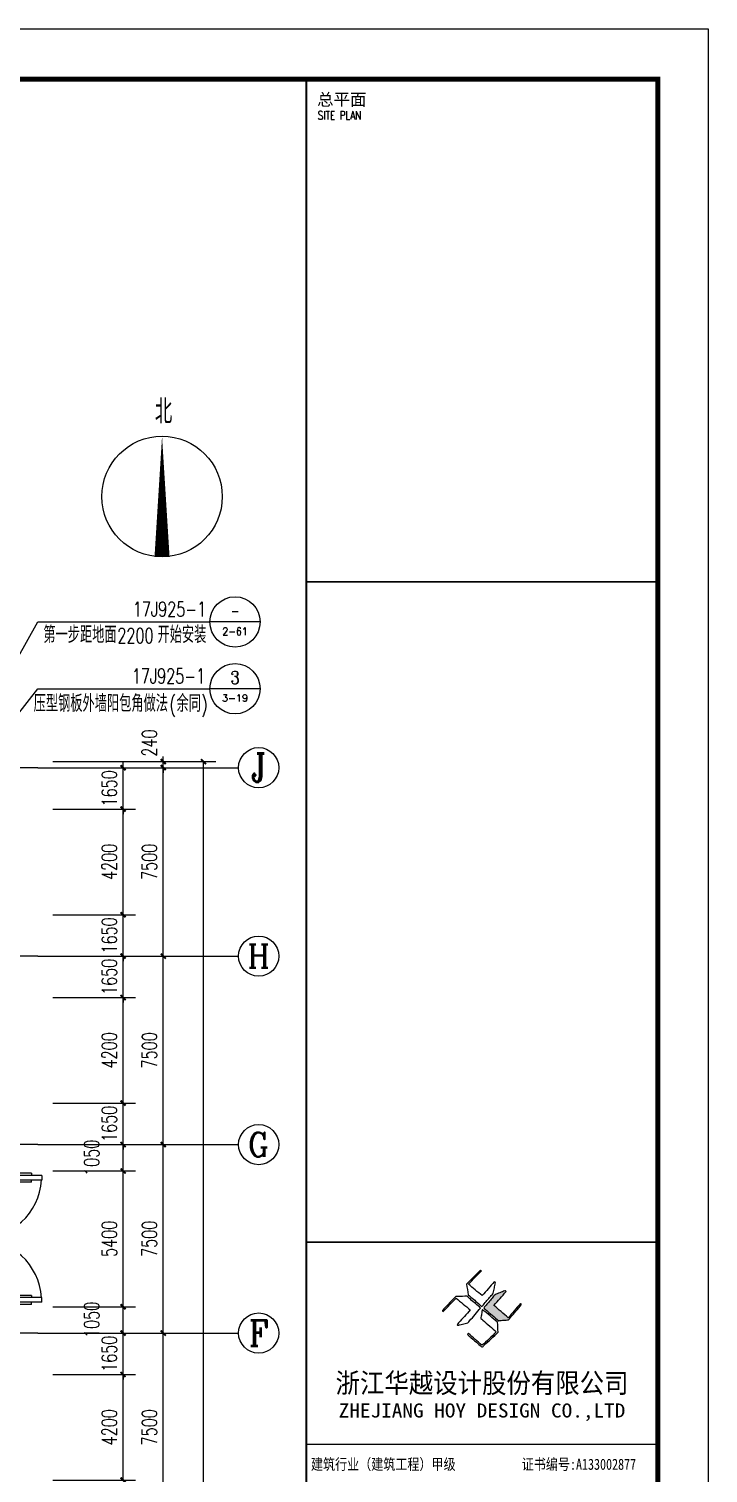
# Model space of a CAD drawing. Extents: x 13276711 to 13543385, y -848943 to -68012.
# Drawn here: x 13511333 to 13538385, y -257716 to -200243 of the extents above; entities that cross this region are included whole.
import ezdxf
from ezdxf.enums import TextEntityAlignment as Align

# ---------------------------------------------------------------- set-up
doc = ezdxf.new("R2010")
doc.units = 0
doc.header["$LTSCALE"] = 1000
doc.header["$MEASUREMENT"] = 0
doc.linetypes.add('DOTE', pattern=[2.42, 2, -0.2, 0.02, -0.2])
for name, color, linetype in [('AXIS', 3, 'Continuous'), ('AXIS_TEXT', 7, 'Continuous'), ('DIM_IDEN', 3, 'Continuous'), ('DIM_LEAD', 3, 'Continuous'), ('DIM_SYMB', 3, 'Continuous'), ('DOTE', 1, 'DOTE'), ('PUB_DIM', 3, 'Continuous'), ('PUB_TEXT', 7, 'Continuous'), ('PUB_TITLE', 4, 'Continuous'), ('TK', 4, 'Continuous'), ('WINDOW', 4, 'Continuous'), ('WINDOW_TEXT', 7, 'Continuous')]:
    doc.layers.add(name, color=color, linetype=linetype)
doc.styles.add('-宋体', font='', dxfattribs={"width": 0.8})
doc.styles.add('_TCH_AXIS', font='COMPLEX', dxfattribs={"bigfont": 'GBCBIG'})
doc.styles.add('_TCH_DIM', font='SIMPLEX', dxfattribs={"bigfont": 'GBCBIG'})
doc.styles.add('_TCH_DIM_T3', font='SIMPLEX', dxfattribs={"width": 0.705882, "bigfont": 'GBCBIG'})
doc.styles.add('_TCH_LABEL', font='COMPLEX', dxfattribs={"bigfont": 'GBCBIG'})
doc.styles.add('_TCH_WINDOW', font='SIMPLEX', dxfattribs={"height": 3.5, "bigfont": 'GBCBIG'})
doc.styles.add('COMPLEX', font='COMPLEX')
doc.styles.add('HT', font='simhei.ttf', dxfattribs={"width": 0.8})
doc.styles.add('ROMANS', font='romans', dxfattribs={"width": 0.65, "height": 231.275})
doc.styles.add('图签宋体', font='', dxfattribs={"height": 300})
doc.styles.add('图签黑体', font='simhei.ttf', dxfattribs={"height": 550})
doc.styles.get('-宋体').set_extended_font_data('SimSun')
doc.styles.get('图签宋体').set_extended_font_data('NSimSun')
doc.dimstyles.new('_TCH_ARCH&&200', dxfattribs={"dimtxt": 595, "dimasz": 200, "dimexe": 500, "dimexo": 600, "dimgap": 252.5, "dimtad": 1, "dimdec": 0, "dimzin": 0, "dimdsep": 46, "dimtxsty": '_TCH_DIM_T3', "dimblk": 'ARCHTICK', "dimcen": 0.09, "dimclrt": 7, "dimazin": 2, "dimtfac": 1, "dimtdec": 0, "dimtix": 1, "dimtmove": 2, "dimatfit": 3, "dimfxl": 0, "dimtolj": 1, "dimtzin": 0, "dimarcsym": 0})

# ---------------------------------------------------------------- blocks, each defined once
blk = doc.blocks.new('A$C053D6479')
at = {"layer": 'PUB_TITLE'}
h = blk.add_hatch(color=256, dxfattribs=at)
h.dxf.hatch_style = 1
edge = h.paths.add_edge_path()
edge.add_spline(control_points=[(1026, 827), (1105, 920), (1188, 1008), (1266, 1102)], knot_values=[13, 13, 13, 13, 14, 14, 14, 14], degree=3, periodic=0)
edge.add_spline(control_points=[(1266, 1102), (1258, 1111), (1249, 1119), (1239, 1116)], knot_values=[12, 12, 12, 12, 13, 13, 13, 13], degree=3, periodic=0)
edge.add_spline(control_points=[(1239, 1116), (1210, 1107), (1179, 1092), (1144, 1077)], knot_values=[11, 11, 11, 11, 12, 12, 12, 12], degree=3, periodic=0)
edge.add_spline(control_points=[(1144, 1077), (1109, 1063), (1069, 1053), (1047, 1038)], knot_values=[10, 10, 10, 10, 11, 11, 11, 11], degree=3, periodic=0)
edge.add_spline(control_points=[(1047, 1038), (1028, 1026), (1007, 992), (991, 972)], knot_values=[9, 9, 9, 9, 10, 10, 10, 10], degree=3, periodic=0)
edge.add_spline(control_points=[(991, 972), (942, 913), (899, 868), (849, 810)], knot_values=[8, 8, 8, 8, 9, 9, 9, 9], degree=3, periodic=0)
edge.add_spline(control_points=[(849, 810), (842, 801), (822, 776), (822, 775)], knot_values=[7, 7, 7, 7, 8, 8, 8, 8], degree=3, periodic=0)
edge.add_spline(control_points=[(822, 775), (823, 771), (848, 752), (859, 744)], knot_values=[6, 6, 6, 6, 7, 7, 7, 7], degree=3, periodic=0)
edge.add_spline(control_points=[(859, 744), (949, 670), (1035, 592), (1122, 521)], knot_values=[5, 5, 5, 5, 6, 6, 6, 6], degree=3, periodic=0)
edge.add_spline(control_points=[(1122, 521), (1153, 527), (1185, 530), (1217, 533)], knot_values=[4, 4, 4, 4, 5, 5, 5, 5], degree=3, periodic=0)
edge.add_spline(control_points=[(1217, 533), (1246, 535), (1293, 532), (1316, 542)], knot_values=[3, 3, 3, 3, 4, 4, 4, 4], degree=3, periodic=0)
edge.add_spline(control_points=[(1316, 542), (1327, 547), (1338, 565), (1349, 579)], knot_values=[2, 2, 2, 2, 3, 3, 3, 3], degree=3, periodic=0)
edge.add_spline(control_points=[(1349, 579), (1423, 670), (1507, 759), (1572, 848)], knot_values=[1, 1, 1, 1, 2, 2, 2, 2], degree=3, periodic=0)
edge.add_spline(control_points=[(1572, 848), (1564, 852), (1561, 861), (1551, 862)], knot_values=[0, 0, 0, 0, 1, 1, 1, 1], degree=3, periodic=0)
edge.add_spline(control_points=[(1551, 862), (1469, 769), (1393, 671), (1310, 579)], knot_values=[15, 15, 15, 15, 16, 16, 16, 16], degree=3, periodic=0)
edge.add_spline(control_points=[(1310, 579), (1216, 662), (1118, 742), (1026, 827)], knot_values=[14, 14, 14, 14, 15, 15, 15, 15], degree=3, periodic=0)
at = {"layer": 'TK'}
for points, knots in [([(1031, 1298), (1066, 1286), (1054, 1262), (1045, 1224), (1036, 1188), (1031, 1158), (1024, 1121), (1020, 1104), (1017, 1085), (1012, 1071), (1004, 1052), (976, 1026), (956, 1003), (906, 946), (866, 899), (814, 839), (806, 829), (789, 806), (787, 806), (777, 804), (728, 856), (719, 864), (651, 922), (580, 978), (514, 1036), (509, 1106), (488, 1176), (479, 1247), (570, 1343), (663, 1436), (758, 1526), (764, 1523), (768, 1518), (774, 1515), (693, 1422), (599, 1343), (520, 1249), (607, 1171), (698, 1096), (789, 1021), (874, 1109), (950, 1206), (1031, 1298)], [0, 0, 0, 0, 1, 1, 1, 2, 2, 2, 3, 3, 3, 4, 4, 4, 5, 5, 5, 6, 6, 6, 7, 7, 7, 8, 8, 8, 9, 9, 9, 10, 10, 10, 11, 11, 11, 12, 12, 12, 13, 13, 13, 14, 14, 14, 14]), ([(555, 949), (624, 891), (699, 833), (760, 773), (689, 691), (614, 604), (539, 517), (529, 505), (516, 487), (506, 482), (492, 475), (469, 472), (452, 467), (416, 456), (383, 448), (342, 438), (323, 433), (297, 422), (293, 440), (291, 452), (313, 470), (322, 480), (400, 566), (477, 652), (553, 736), (460, 815), (366, 894), (270, 970), (183, 883), (101, 791), (16, 703), (-18, 714), (9, 735), (28, 755), (103, 838), (192, 930), (266, 1005), (319, 1009), (387, 1005), (442, 1007), (456, 1008), (472, 1011), (485, 1007), (507, 1000), (534, 967), (555, 949)], [0, 0, 0, 0, 1, 1, 1, 2, 2, 2, 3, 3, 3, 4, 4, 4, 5, 5, 5, 6, 6, 6, 7, 7, 7, 8, 8, 8, 9, 9, 9, 10, 10, 10, 11, 11, 11, 12, 12, 12, 13, 13, 13, 14, 14, 14, 15, 15, 15, 15]), ([(1551, 862), (1561, 861), (1564, 852), (1572, 848), (1507, 759), (1423, 670), (1349, 579), (1338, 565), (1327, 547), (1316, 542), (1293, 532), (1246, 535), (1217, 533), (1185, 530), (1153, 527), (1122, 521), (1035, 592), (949, 670), (859, 744), (848, 752), (823, 771), (822, 775), (822, 776), (842, 801), (849, 810), (899, 868), (942, 913), (991, 972), (1007, 992), (1028, 1026), (1047, 1038), (1069, 1053), (1109, 1063), (1144, 1077), (1179, 1092), (1210, 1107), (1239, 1116), (1249, 1119), (1258, 1111), (1266, 1102), (1188, 1008), (1105, 920), (1026, 827), (1118, 742), (1216, 662), (1310, 579), (1393, 671), (1469, 769), (1551, 862)], [0, 0, 0, 0, 1, 1, 1, 2, 2, 2, 3, 3, 3, 4, 4, 4, 5, 5, 5, 6, 6, 6, 7, 7, 7, 8, 8, 8, 9, 9, 9, 10, 10, 10, 11, 11, 11, 12, 12, 12, 13, 13, 13, 14, 14, 14, 15, 15, 15, 16, 16, 16, 16]), ([(1097, 490), (1100, 425), (1106, 361), (1107, 294), (1018, 207), (925, 121), (830, 33), (818, 21), (800, 0), (787, 0), (768, -1), (725, 49), (712, 60), (662, 103), (616, 143), (568, 186), (545, 207), (518, 224), (499, 250), (501, 259), (511, 261), (516, 267), (609, 192), (696, 111), (785, 33), (883, 118), (977, 208), (1070, 298), (992, 373), (892, 456), (803, 534), (791, 544), (768, 561), (766, 569), (761, 588), (776, 634), (780, 655), (785, 690), (788, 721), (795, 746), (897, 661), (998, 576), (1097, 490)], [0, 0, 0, 0, 1, 1, 1, 2, 2, 2, 3, 3, 3, 4, 4, 4, 5, 5, 5, 6, 6, 6, 7, 7, 7, 8, 8, 8, 9, 9, 9, 10, 10, 10, 11, 11, 11, 12, 12, 12, 13, 13, 13, 14, 14, 14, 14])]:
    blk.add_open_spline(points, degree=3, knots=knots, dxfattribs=at)
blk = doc.blocks.new('GeYuanFrame_27736213', base_point=(20.09, 4.53))
at = {"layer": 'TK'}
blk.add_line((991.09, 316.93), (1061.09, 316.93), dxfattribs=at)
blk.add_lwpolyline([(20.09, 4.53), (20.09, 598.53), (1071.09, 598.53), (1071.09, 4.53)], close=True, dxfattribs=at)
at = {"layer": 'TK', "const_width": 1}
blk.add_lwpolyline([(45.09, 588.53), (1061.09, 588.53), (1061.09, 14.53), (45.09, 14.53)], close=True, dxfattribs=at)
at = {"layer": 'TK'}
for points, const_width in [([(991.09, 588.53), (991.09, 14.53)], 0.4), ([(991.09, 488.5), (1061.09, 488.5)], 0.35), ([(991.09, 357.14), (1061.09, 357.14)], 0.35)]:
    blk.add_lwpolyline(points, dxfattribs=dict(at, const_width=const_width))
at = {"layer": 'PUB_TITLE', "xscale": 0.01000000000021828, "yscale": 0.01000000000021828, "zscale": 0.01}
blk.add_blockref('A$C053D6479', (1018.19, 336.27), dxfattribs=at)
at = {"layer": 'TK', "style": '图签宋体'}
blk.add_text('总平面', height=2.4, dxfattribs=at).set_placement((993.23, 583.28))
at = {"layer": 'TK'}
for s, height, style, width, p in [('SITE PLAN', 1.697, 'ROMANS', 0.76, (993.35, 580.49)), ('建筑行业（建筑工程）甲级           证书编号:A133002877', 2.2, '-宋体', 0.8, (992, 311.83))]:
    blk.add_text(s, height=height, dxfattribs=dict(at, style=style, width=width)).set_placement(p)
for s, height, style, width, p in [('浙江华越设计股份有限公司', 3.96, 'HT', 0.9, (1026.07, 329.16)), ('ZHEJIANG HOY DESIGN CO.,LTD', 2.8, '图签黑体', 1.11, (1026.06, 323.29))]:
    blk.add_text(s, height=height, dxfattribs=dict(at, style=style, width=width)).set_placement(p, align=Align.MIDDLE)
blk = doc.blocks.new('_AXISO')
blk.add_circle((0, 0), 0.5)
at = {"layer": 'AXIS_TEXT', "style": 'COMPLEX', "width": 1.041667}
blk.add_attdef('A', text='', height=0.56, dxfattribs=at).set_placement((-0.25, -0.28), (0.25, -0.28), align=Align.FIT)
blk = doc.blocks.new('_ArchTick')
at = {"color": 0, "linetype": 'ByBlock', "const_width": 0.4}
blk.add_lwpolyline([(-0.5, -0.5), (0.5, 0.5)], dxfattribs=at)
blk = doc.blocks.new('*D122')
at = {"layer": 'AXIS', "color": 0, "lineweight": -2}
for p, q in [((13512285, -229403), (13518785, -229403)), ((13518285, -289883), (13518285, -229403)), ((13512285, -289883), (13518785, -289883))]:
    blk.add_line(p, q, dxfattribs=at)
at = {"layer": 'Defpoints', "color": 0}
for p in [(13511685, -229403), (13518285, -229403), (13511685, -289883)]:
    blk.add_point(p, dxfattribs=at)
at = {"layer": 'AXIS', "color": 0, "lineweight": -2, "xscale": 200, "yscale": 200, "zscale": 200}
for p, rotation in [((13518285, -229403), 90), ((13518285, -289883), 270)]:
    blk.add_blockref('_ArchTick', p, dxfattribs=dict(at, rotation=rotation))
at = {"layer": 'AXIS', "color": 7, "insert": (13517735, -259643), "char_height": 595, "attachment_point": 5, "rotation": 90, "style": '_TCH_DIM_T3'}
blk.add_mtext('\\A1;60480', dxfattribs=at)
blk = doc.blocks.new('*D129')
at = {"layer": 'AXIS', "color": 0, "lineweight": -2}
for p, q in [((13512285, -252143), (13517185, -252143)), ((13516685, -259643), (13516685, -252143)), ((13512285, -259643), (13517185, -259643))]:
    blk.add_line(p, q, dxfattribs=at)
at = {"layer": 'Defpoints', "color": 0}
for p in [(13511685, -252143), (13516685, -252143), (13511685, -259643)]:
    blk.add_point(p, dxfattribs=at)
at = {"layer": 'AXIS', "color": 0, "lineweight": -2, "xscale": 200, "yscale": 200, "zscale": 200}
for p, rotation in [((13516685, -252143), 90), ((13516685, -259643), 270)]:
    blk.add_blockref('_ArchTick', p, dxfattribs=dict(at, rotation=rotation))
at = {"layer": 'AXIS', "color": 7, "insert": (13516135, -255893), "char_height": 595, "attachment_point": 5, "rotation": 90, "style": '_TCH_DIM_T3'}
blk.add_mtext('\\A1;7500', dxfattribs=at)
blk = doc.blocks.new('*D130')
at = {"layer": 'AXIS', "color": 0, "lineweight": -2}
for p, q in [((13512285, -244643), (13517185, -244643)), ((13516685, -252143), (13516685, -244643)), ((13512285, -252143), (13517185, -252143))]:
    blk.add_line(p, q, dxfattribs=at)
at = {"layer": 'Defpoints', "color": 0}
for p in [(13511685, -244643), (13516685, -244643), (13511685, -252143)]:
    blk.add_point(p, dxfattribs=at)
at = {"layer": 'AXIS', "color": 0, "lineweight": -2, "xscale": 200, "yscale": 200, "zscale": 200}
for p, rotation in [((13516685, -244643), 90), ((13516685, -252143), 270)]:
    blk.add_blockref('_ArchTick', p, dxfattribs=dict(at, rotation=rotation))
at = {"layer": 'AXIS', "color": 7, "insert": (13516135, -248393), "char_height": 595, "attachment_point": 5, "rotation": 90, "style": '_TCH_DIM_T3'}
blk.add_mtext('\\A1;7500', dxfattribs=at)
blk = doc.blocks.new('*D131')
at = {"layer": 'AXIS', "color": 0, "lineweight": -2}
for p, q in [((13512285, -237143), (13517185, -237143)), ((13516685, -244643), (13516685, -237143)), ((13512285, -244643), (13517185, -244643))]:
    blk.add_line(p, q, dxfattribs=at)
at = {"layer": 'Defpoints', "color": 0}
for p in [(13511685, -237143), (13516685, -237143), (13511685, -244643)]:
    blk.add_point(p, dxfattribs=at)
at = {"layer": 'AXIS', "color": 0, "lineweight": -2, "xscale": 200, "yscale": 200, "zscale": 200}
for p, rotation in [((13516685, -237143), 90), ((13516685, -244643), 270)]:
    blk.add_blockref('_ArchTick', p, dxfattribs=dict(at, rotation=rotation))
at = {"layer": 'AXIS', "color": 7, "insert": (13516135, -240893), "char_height": 595, "attachment_point": 5, "rotation": 90, "style": '_TCH_DIM_T3'}
blk.add_mtext('\\A1;7500', dxfattribs=at)
blk = doc.blocks.new('*D132')
at = {"layer": 'AXIS', "color": 0, "lineweight": -2}
for p, q in [((13512285, -229643), (13517185, -229643)), ((13516685, -237143), (13516685, -229643)), ((13512285, -237143), (13517185, -237143))]:
    blk.add_line(p, q, dxfattribs=at)
at = {"layer": 'Defpoints', "color": 0}
for p in [(13511685, -229643), (13516685, -229643), (13511685, -237143)]:
    blk.add_point(p, dxfattribs=at)
at = {"layer": 'AXIS', "color": 0, "lineweight": -2, "xscale": 200, "yscale": 200, "zscale": 200}
for p, rotation in [((13516685, -229643), 90), ((13516685, -237143), 270)]:
    blk.add_blockref('_ArchTick', p, dxfattribs=dict(at, rotation=rotation))
at = {"layer": 'AXIS', "color": 7, "insert": (13516135, -233393), "char_height": 595, "attachment_point": 5, "rotation": 90, "style": '_TCH_DIM_T3'}
blk.add_mtext('\\A1;7500', dxfattribs=at)
blk = doc.blocks.new('*D133')
at = {"layer": 'AXIS', "color": 0, "lineweight": -2}
for p, q in [((13516685, -229403), (13516685, -229203)), ((13512285, -229403), (13517185, -229403)), ((13512285, -229643), (13517185, -229643)), ((13516685, -229643), (13516685, -229403)), ((13516685, -229643), (13516685, -229843))]:
    blk.add_line(p, q, dxfattribs=at)
at = {"layer": 'Defpoints', "color": 0}
for p in [(13511685, -229403), (13511685, -229643), (13516685, -229403)]:
    blk.add_point(p, dxfattribs=at)
at = {"layer": 'AXIS', "color": 0, "lineweight": -2, "xscale": 200, "yscale": 200, "zscale": 200}
for p, rotation in [((13516685, -229403), 270), ((13516685, -229643), 90)]:
    blk.add_blockref('_ArchTick', p, dxfattribs=dict(at, rotation=rotation))
at = {"layer": 'AXIS', "color": 7, "insert": (13516135, -228663), "char_height": 595, "attachment_point": 5, "rotation": 90, "style": '_TCH_DIM_T3'}
blk.add_mtext('\\A1;240', dxfattribs=at)
blk = doc.blocks.new('$DorLib2D$00000011')
for p, q in [((-0.467, 0.471), (-0.467, -0.062)), ((-0.467, 0.471), (-0.433, 0.471)), ((-0.433, 0.471), (-0.433, 0.004)), ((0.433, 0.471), (0.433, 0.004)), ((0.467, 0.471), (0.433, 0.471)), ((0.467, 0.471), (0.467, -0.062)), ((-0.483, 0.396), (-0.467, 0.396)), ((-0.417, 0.396), (-0.433, 0.396)), ((0.417, 0.396), (0.433, 0.396)), ((0.483, 0.396), (0.467, 0.396)), ((-0.483, 0.235), (-0.467, 0.235)), ((-0.417, 0.235), (-0.433, 0.235)), ((0.417, 0.235), (0.433, 0.235)), ((0.483, 0.235), (0.467, 0.235)), ((-0.5, 0.004), (-0.433, 0.004)), ((-0.5, 0.004), (-0.5, -0.062)), ((0.5, 0.004), (0.433, 0.004)), ((0.5, 0.004), (0.5, -0.062)), ((-0.5, -0.062), (-0.467, -0.062)), ((0.5, -0.062), (0.467, -0.062))]:
    blk.add_line(p, q)
at = {"lineweight": 13}
for p, q in [((-0.483, 0.396), (-0.483, 0.235)), ((-0.417, 0.396), (-0.417, 0.235)), ((0.417, 0.396), (0.417, 0.235)), ((0.483, 0.396), (0.483, 0.235))]:
    blk.add_line(p, q, dxfattribs=at)
for centre, start, end in [((-0.467, 0.004), 0, 85.904), ((0.467, 0.004), 94.096, 180)]:
    blk.add_arc(centre, 0.467, start, end, dxfattribs=at)
blk = doc.blocks.new('*D493')
at = {"layer": 'Defpoints', "color": 0}
for p in [(13511685, -253793), (13515085, -253793), (13511685, -257993)]:
    blk.add_point(p, dxfattribs=at)
at = {"layer": 'PUB_DIM', "color": 0, "lineweight": -2}
for p, q in [((13512285, -253793), (13515585, -253793)), ((13515085, -257993), (13515085, -253793)), ((13512285, -257993), (13515585, -257993))]:
    blk.add_line(p, q, dxfattribs=at)
at = {"layer": 'PUB_DIM', "color": 0, "lineweight": -2, "xscale": 200, "yscale": 200, "zscale": 200}
for p, rotation in [((13515085, -253793), 90), ((13515085, -257993), 270)]:
    blk.add_blockref('_ArchTick', p, dxfattribs=dict(at, rotation=rotation))
at = {"layer": 'PUB_DIM', "color": 7, "insert": (13514535, -255893), "char_height": 595, "attachment_point": 5, "rotation": 90, "style": '_TCH_DIM_T3'}
blk.add_mtext('\\A1;4200', dxfattribs=at)
blk = doc.blocks.new('*D494')
at = {"layer": 'Defpoints', "color": 0}
for p in [(13511685, -252143), (13515085, -252143), (13511685, -253793)]:
    blk.add_point(p, dxfattribs=at)
at = {"layer": 'PUB_DIM', "color": 0, "lineweight": -2}
for p, q in [((13512285, -252143), (13515585, -252143)), ((13515085, -252143), (13515085, -251943)), ((13515085, -253793), (13515085, -252143)), ((13512285, -253793), (13515585, -253793)), ((13515085, -253793), (13515085, -253993))]:
    blk.add_line(p, q, dxfattribs=at)
at = {"layer": 'PUB_DIM', "color": 0, "lineweight": -2, "xscale": 200, "yscale": 200, "zscale": 200}
for p, rotation in [((13515085, -252143), 270), ((13515085, -253793), 90)]:
    blk.add_blockref('_ArchTick', p, dxfattribs=dict(at, rotation=rotation))
at = {"layer": 'PUB_DIM', "color": 7, "insert": (13514535, -252968), "char_height": 595, "attachment_point": 5, "rotation": 90, "style": '_TCH_DIM_T3'}
blk.add_mtext('\\A1;1650', dxfattribs=at)
blk = doc.blocks.new('*D495')
at = {"layer": 'Defpoints', "color": 0}
for p in [(13511685, -251093), (13515085, -251093), (13511685, -252143)]:
    blk.add_point(p, dxfattribs=at)
at = {"layer": 'PUB_DIM', "color": 0, "lineweight": -2}
for p, q in [((13512285, -251093), (13515585, -251093)), ((13515085, -252143), (13515085, -251093)), ((13512285, -252143), (13515585, -252143))]:
    blk.add_line(p, q, dxfattribs=at)
at = {"layer": 'PUB_DIM', "color": 0, "lineweight": -2, "xscale": 200, "yscale": 200, "zscale": 200}
for p, rotation in [((13515085, -251093), 90), ((13515085, -252143), 270)]:
    blk.add_blockref('_ArchTick', p, dxfattribs=dict(at, rotation=rotation))
at = {"layer": 'PUB_DIM', "color": 7, "insert": (13513835, -251618), "char_height": 595, "attachment_point": 5, "rotation": 90, "style": '_TCH_DIM_T3'}
blk.add_mtext('\\A1;1050', dxfattribs=at)
blk = doc.blocks.new('*D496')
at = {"layer": 'Defpoints', "color": 0}
for p in [(13511685, -245693), (13515085, -245693), (13511685, -251093)]:
    blk.add_point(p, dxfattribs=at)
at = {"layer": 'PUB_DIM', "color": 0, "lineweight": -2}
for p, q in [((13512285, -245693), (13515585, -245693)), ((13515085, -251093), (13515085, -245693)), ((13512285, -251093), (13515585, -251093))]:
    blk.add_line(p, q, dxfattribs=at)
at = {"layer": 'PUB_DIM', "color": 0, "lineweight": -2, "xscale": 200, "yscale": 200, "zscale": 200}
for p, rotation in [((13515085, -245693), 90), ((13515085, -251093), 270)]:
    blk.add_blockref('_ArchTick', p, dxfattribs=dict(at, rotation=rotation))
at = {"layer": 'PUB_DIM', "color": 7, "insert": (13514535, -248393), "char_height": 595, "attachment_point": 5, "rotation": 90, "style": '_TCH_DIM_T3'}
blk.add_mtext('\\A1;5400', dxfattribs=at)
blk = doc.blocks.new('*D497')
at = {"layer": 'Defpoints', "color": 0}
for p in [(13511685, -244643), (13515085, -244643), (13511685, -245693)]:
    blk.add_point(p, dxfattribs=at)
at = {"layer": 'PUB_DIM', "color": 0, "lineweight": -2}
for p, q in [((13512285, -244643), (13515585, -244643)), ((13515085, -245693), (13515085, -244643)), ((13512285, -245693), (13515585, -245693))]:
    blk.add_line(p, q, dxfattribs=at)
at = {"layer": 'PUB_DIM', "color": 0, "lineweight": -2, "xscale": 200, "yscale": 200, "zscale": 200}
for p, rotation in [((13515085, -244643), 90), ((13515085, -245693), 270)]:
    blk.add_blockref('_ArchTick', p, dxfattribs=dict(at, rotation=rotation))
at = {"layer": 'PUB_DIM', "color": 7, "insert": (13513835, -245168), "char_height": 595, "attachment_point": 5, "rotation": 90, "style": '_TCH_DIM_T3'}
blk.add_mtext('\\A1;1050', dxfattribs=at)
blk = doc.blocks.new('*D498')
at = {"layer": 'Defpoints', "color": 0}
for p in [(13511685, -242993), (13515085, -242993), (13511685, -244643)]:
    blk.add_point(p, dxfattribs=at)
at = {"layer": 'PUB_DIM', "color": 0, "lineweight": -2}
for p, q in [((13512285, -242993), (13515585, -242993)), ((13515085, -242993), (13515085, -242793)), ((13515085, -244643), (13515085, -242993)), ((13512285, -244643), (13515585, -244643)), ((13515085, -244643), (13515085, -244843))]:
    blk.add_line(p, q, dxfattribs=at)
at = {"layer": 'PUB_DIM', "color": 0, "lineweight": -2, "xscale": 200, "yscale": 200, "zscale": 200}
for p, rotation in [((13515085, -242993), 270), ((13515085, -244643), 90)]:
    blk.add_blockref('_ArchTick', p, dxfattribs=dict(at, rotation=rotation))
at = {"layer": 'PUB_DIM', "color": 7, "insert": (13514535, -243818), "char_height": 595, "attachment_point": 5, "rotation": 90, "style": '_TCH_DIM_T3'}
blk.add_mtext('\\A1;1650', dxfattribs=at)
blk = doc.blocks.new('*D499')
at = {"layer": 'Defpoints', "color": 0}
for p in [(13511685, -238793), (13515085, -238793), (13511685, -242993)]:
    blk.add_point(p, dxfattribs=at)
at = {"layer": 'PUB_DIM', "color": 0, "lineweight": -2}
for p, q in [((13512285, -238793), (13515585, -238793)), ((13515085, -242993), (13515085, -238793)), ((13512285, -242993), (13515585, -242993))]:
    blk.add_line(p, q, dxfattribs=at)
at = {"layer": 'PUB_DIM', "color": 0, "lineweight": -2, "xscale": 200, "yscale": 200, "zscale": 200}
for p, rotation in [((13515085, -238793), 90), ((13515085, -242993), 270)]:
    blk.add_blockref('_ArchTick', p, dxfattribs=dict(at, rotation=rotation))
at = {"layer": 'PUB_DIM', "color": 7, "insert": (13514535, -240893), "char_height": 595, "attachment_point": 5, "rotation": 90, "style": '_TCH_DIM_T3'}
blk.add_mtext('\\A1;4200', dxfattribs=at)
blk = doc.blocks.new('*D500')
at = {"layer": 'Defpoints', "color": 0}
for p in [(13511685, -237143), (13515085, -237143), (13511685, -238793)]:
    blk.add_point(p, dxfattribs=at)
at = {"layer": 'PUB_DIM', "color": 0, "lineweight": -2}
for p, q in [((13512285, -237143), (13515585, -237143)), ((13515085, -237143), (13515085, -236943)), ((13515085, -238793), (13515085, -237143)), ((13512285, -238793), (13515585, -238793)), ((13515085, -238793), (13515085, -238993))]:
    blk.add_line(p, q, dxfattribs=at)
at = {"layer": 'PUB_DIM', "color": 0, "lineweight": -2, "xscale": 200, "yscale": 200, "zscale": 200}
for p, rotation in [((13515085, -237143), 270), ((13515085, -238793), 90)]:
    blk.add_blockref('_ArchTick', p, dxfattribs=dict(at, rotation=rotation))
at = {"layer": 'PUB_DIM', "color": 7, "insert": (13514535, -237968), "char_height": 595, "attachment_point": 5, "rotation": 90, "style": '_TCH_DIM_T3'}
blk.add_mtext('\\A1;1650', dxfattribs=at)
blk = doc.blocks.new('*D501')
at = {"layer": 'Defpoints', "color": 0}
for p in [(13511685, -235493), (13515085, -235493), (13511685, -237143)]:
    blk.add_point(p, dxfattribs=at)
at = {"layer": 'PUB_DIM', "color": 0, "lineweight": -2}
for p, q in [((13512285, -235493), (13515585, -235493)), ((13515085, -235493), (13515085, -235293)), ((13515085, -237143), (13515085, -235493)), ((13512285, -237143), (13515585, -237143)), ((13515085, -237143), (13515085, -237343))]:
    blk.add_line(p, q, dxfattribs=at)
at = {"layer": 'PUB_DIM', "color": 0, "lineweight": -2, "xscale": 200, "yscale": 200, "zscale": 200}
for p, rotation in [((13515085, -235493), 270), ((13515085, -237143), 90)]:
    blk.add_blockref('_ArchTick', p, dxfattribs=dict(at, rotation=rotation))
at = {"layer": 'PUB_DIM', "color": 7, "insert": (13514535, -236318), "char_height": 595, "attachment_point": 5, "rotation": 90, "style": '_TCH_DIM_T3'}
blk.add_mtext('\\A1;1650', dxfattribs=at)
blk = doc.blocks.new('*D502')
at = {"layer": 'Defpoints', "color": 0}
for p in [(13511685, -231293), (13515085, -231293), (13511685, -235493)]:
    blk.add_point(p, dxfattribs=at)
at = {"layer": 'PUB_DIM', "color": 0, "lineweight": -2}
for p, q in [((13512285, -231293), (13515585, -231293)), ((13515085, -235493), (13515085, -231293)), ((13512285, -235493), (13515585, -235493))]:
    blk.add_line(p, q, dxfattribs=at)
at = {"layer": 'PUB_DIM', "color": 0, "lineweight": -2, "xscale": 200, "yscale": 200, "zscale": 200}
for p, rotation in [((13515085, -231293), 90), ((13515085, -235493), 270)]:
    blk.add_blockref('_ArchTick', p, dxfattribs=dict(at, rotation=rotation))
at = {"layer": 'PUB_DIM', "color": 7, "insert": (13514535, -233393), "char_height": 595, "attachment_point": 5, "rotation": 90, "style": '_TCH_DIM_T3'}
blk.add_mtext('\\A1;4200', dxfattribs=at)
blk = doc.blocks.new('*D503')
at = {"layer": 'Defpoints', "color": 0}
for p in [(13511685, -229643), (13515085, -229643), (13511685, -231293)]:
    blk.add_point(p, dxfattribs=at)
at = {"layer": 'PUB_DIM', "color": 0, "lineweight": -2}
for p, q in [((13512285, -229643), (13515585, -229643)), ((13515085, -229643), (13515085, -229443)), ((13515085, -231293), (13515085, -229643)), ((13512285, -231293), (13515585, -231293)), ((13515085, -231293), (13515085, -231493))]:
    blk.add_line(p, q, dxfattribs=at)
at = {"layer": 'PUB_DIM', "color": 0, "lineweight": -2, "xscale": 200, "yscale": 200, "zscale": 200}
for p, rotation in [((13515085, -229643), 270), ((13515085, -231293), 90)]:
    blk.add_blockref('_ArchTick', p, dxfattribs=dict(at, rotation=rotation))
at = {"layer": 'PUB_DIM', "color": 7, "insert": (13514535, -230468), "char_height": 595, "attachment_point": 5, "rotation": 90, "style": '_TCH_DIM_T3'}
blk.add_mtext('\\A1;1650', dxfattribs=at)

msp = doc.modelspace()

# ---------------------------------------------------------------- linework, layer by layer
at = {"layer": 'AXIS'}
for p, q in [((13511684.8, -229643.1), (13519684.8, -229643.1)), ((13511684.8, -237143.1), (13519684.8, -237143.1)), ((13511684.8, -244643.1), (13519684.8, -244643.1)), ((13511684.8, -252143.1), (13519684.8, -252143.1))]:
    msp.add_line(p, q, dxfattribs=at)
at = {"layer": 'DIM_IDEN'}
for p, q in [((13509734.8, -229005.4), (13511684.8, -226503.6)), ((13511684.8, -226503.6), (13518544.4, -226503.6)), ((13520544.4, -226503.6), (13518544.4, -226503.6))]:
    msp.add_line(p, q, dxfattribs=at)
msp.add_circle((13519544.4, -226503.6), 1000, dxfattribs=at)
at = {"layer": 'DIM_LEAD'}
for p, q in [((13508943.8, -228740.4), (13511684.8, -223843.1)), ((13511684.8, -223843.1), (13518544.4, -223843.1)), ((13520544.4, -223843.1), (13518544.4, -223843.1))]:
    msp.add_line(p, q, dxfattribs=at)
msp.add_circle((13519544.4, -223843.1), 1000, dxfattribs=at)
at = {"layer": 'DIM_SYMB'}
msp.add_lwpolyline([(13516636.8, -221254.3, 600, 0, 0), (13516636.8, -216454.3, 0, 0, 0)], format="xyseb", dxfattribs=at)
msp.add_circle((13516636.8, -218854.3), 2400, dxfattribs=at)
at = {"layer": 'DOTE'}
for p, q in [((13511684.8, -229643.1), (13343884.8, -229643.1)), ((13511684.8, -237143.1), (13343884.8, -237143.1)), ((13511684.8, -244643.1), (13343884.8, -244643.1)), ((13511684.8, -252143.1), (13343884.8, -252143.1))]:
    msp.add_line(p, q, dxfattribs=at)

# ---------------------------------------------------------------- block references
at = {"xscale": 200, "yscale": 200, "zscale": 200}
msp.add_blockref('GeYuanFrame_27736213', (13328184.8, -319043.1), dxfattribs=at)
at = {"layer": 'AXIS'}
ref = msp.add_blockref('_AXISO', (13520484.8, -229643.1), dxfattribs=dict(at, xscale=1600, yscale=1600, zscale=1600))
ref.add_attrib('A', 'J', dxfattribs={"layer": 'AXIS_TEXT', "ltscale": 0.5, "height": 1133.9, "style": '_TCH_AXIS'}).set_placement((13520187.9, -230210), (13520781.8, -230210), align=Align.FIT)
ref = msp.add_blockref('_AXISO', (13520484.8, -237143.1), dxfattribs=dict(at, xscale=1600, yscale=1600, zscale=1600))
ref.add_attrib('A', 'H', dxfattribs={"layer": 'AXIS_TEXT', "ltscale": 0.5, "height": 926.9, "style": '_TCH_AXIS'}).set_placement((13520043.5, -237606.5), (13520926.2, -237606.5), align=Align.FIT)
ref = msp.add_blockref('_AXISO', (13520484.8, -244643.1), dxfattribs=dict(at, xscale=1600, yscale=1600, zscale=1600))
ref.add_attrib('A', 'G', dxfattribs={"layer": 'AXIS_TEXT', "ltscale": 0.5, "height": 971.8, "style": '_TCH_AXIS'}).set_placement((13520068.3, -245129), (13520901.4, -245129), align=Align.FIT)
ref = msp.add_blockref('_AXISO', (13520484.8, -252143.1), dxfattribs=dict(at, xscale=1600, yscale=1600, zscale=1600))
ref.add_attrib('A', 'F', dxfattribs={"layer": 'AXIS_TEXT', "ltscale": 0.5, "height": 1018.2, "style": '_TCH_AXIS'}).set_placement((13520097, -252652.1), (13520872.7, -252652.1), align=Align.FIT)
at = {"layer": 'WINDOW'}
ref = msp.add_blockref('$DorLib2D$00000011', (13509304.8, -248393.1), dxfattribs=dict(at, xscale=-5400, yscale=-5400, zscale=-5400, rotation=90))
ref.add_attrib('A', 'M5460', (13508922.6, -249373.1), dxfattribs={"layer": 'WINDOW_TEXT', "ltscale": 0.5, "height": 595, "rotation": 90, "style": '_TCH_WINDOW', "width": 0.705882})

# ---------------------------------------------------------------- texts
at = {"layer": 'PUB_TEXT'}
for s, height, style, p in [('北', 964.5, '_TCH_DIM', (13516349.6, -215954.3)), ('第一步距地面', 675.18, '_TCH_DIM', (13511908.9, -224686.1)), ('开始安装', 675.18, '_TCH_DIM', (13516457.8, -224686.1)), ('压型钢板外墙阳包角做法', 675.177, '_TCH_LABEL', (13511525, -227421.9)), ('余同', 675.18, '_TCH_LABEL', (13517211.4, -227421.9))]:
    msp.add_text(s, height=height, dxfattribs=dict(at, style=style)).set_placement(p)
at = {"layer": 'PUB_TEXT', "width": 0.705882}
for s, style, p in [('17J925-1', '_TCH_DIM', (13515474.4, -223633.1)), ('2200', '_TCH_DIM', (13514857.8, -224686.1)), ('17J925-1', '_TCH_LABEL', (13515434.4, -226293.6)), ('(', '_TCH_LABEL', (13516931.4, -227421.9)), (')', '_TCH_LABEL', (13518194.4, -227421.9))]:
    msp.add_text(s, height=595, dxfattribs=dict(at, style=style)).set_placement(p)
at = {"layer": 'PUB_TEXT', "style": '_TCH_DIM', "width": 0.777778}
msp.add_text('-', height=522, dxfattribs=at).set_placement((13519370.4, -223658), (13519718.4, -223658), align=Align.FIT)
at = {"layer": 'PUB_TEXT'}
for s, height, style, p, p2 in [('2-61', 297.49, '_TCH_DIM', (13519041.5, -224367.3), (13520047.3, -224367.3)), ('3', 522, '_TCH_LABEL', (13519370.4, -226318.5), (13519718.4, -226318.5)), ('3-19', 275.36, '_TCH_LABEL', (13519026.5, -227010.9), (13520062.3, -227010.9))]:
    msp.add_text(s, height=height, dxfattribs=dict(at, style=style)).set_placement(p, p2, align=Align.FIT)

# ---------------------------------------------------------------- dimensions: what is measured, and where the dimension line sits
at = {"layer": 'AXIS'}
dim = msp.add_linear_dim(base=(13516684.8, -229403.1), p1=(13511684.8, -229643.1), p2=(13511684.8, -229403.1), angle=90, text='240', dimstyle='_TCH_ARCH&&200', dxfattribs=at)
dim.commit()
dim.dimension.update_dxf_attribs({"geometry": '*D133', "text_midpoint": (13516134.8, -228663.1), "dimtype": 161})
for p1, p2, distance, text, picture, middle in [((13511684.8, -289883.1), (13511684.8, -229403.1), -6600, '60480', '*D122', (13517734.8, -259643.1)), ((13511684.8, -237143.1), (13511684.8, -229643.1), -5000, '7500', '*D132', (13516134.8, -233393.1)), ((13511684.8, -244643.1), (13511684.8, -237143.1), -5000, '7500', '*D131', (13516134.8, -240893.1)), ((13511684.8, -252143.1), (13511684.8, -244643.1), -5000, '7500', '*D130', (13516134.8, -248393.1)), ((13511684.8, -259643.1), (13511684.8, -252143.1), -5000, '7500', '*D129', (13516134.8, -255893.1))]:
    dim = msp.add_aligned_dim(p1=p1, p2=p2, distance=distance, text=text, dimstyle='_TCH_ARCH&&200', dxfattribs=at)
    dim.commit()
    dim.dimension.update_dxf_attribs({"geometry": picture, "text_midpoint": middle})
at = {"layer": 'PUB_DIM'}
for p1, p2, text, picture, middle in [((13511684.8, -231293.1), (13511684.8, -229643.1), '1650', '*D503', (13514534.8, -230468.1)), ((13511684.8, -235493.1), (13511684.8, -231293.1), '4200', '*D502', (13514534.8, -233393.1)), ((13511684.8, -237143.1), (13511684.8, -235493.1), '1650', '*D501', (13514534.8, -236318.1)), ((13511684.8, -238793.1), (13511684.8, -237143.1), '1650', '*D500', (13514534.8, -237968.1)), ((13511684.8, -242993.1), (13511684.8, -238793.1), '4200', '*D499', (13514534.8, -240893.1)), ((13511684.8, -244643.1), (13511684.8, -242993.1), '1650', '*D498', (13514534.8, -243818.1)), ((13511684.8, -251093.1), (13511684.8, -245693.1), '5400', '*D496', (13514534.8, -248393.1)), ((13511684.8, -253793.1), (13511684.8, -252143.1), '1650', '*D494', (13514534.8, -252968.1)), ((13511684.8, -257993.1), (13511684.8, -253793.1), '4200', '*D493', (13514534.8, -255893.1))]:
    dim = msp.add_aligned_dim(p1=p1, p2=p2, distance=-3400, text=text, dimstyle='_TCH_ARCH&&200', dxfattribs=at)
    dim.commit()
    dim.dimension.update_dxf_attribs({"geometry": picture, "text_midpoint": middle})
for base, p1, p2, picture, middle in [((13515084.8, -244643.1), (13511684.8, -245693.1), (13511684.8, -244643.1), '*D497', (13513834.8, -245168.1)), ((13515084.8, -251093.1), (13511684.8, -252143.1), (13511684.8, -251093.1), '*D495', (13513834.8, -251618.1))]:
    dim = msp.add_linear_dim(base=base, p1=p1, p2=p2, angle=90, text='1050', dimstyle='_TCH_ARCH&&200', dxfattribs=at)
    dim.commit()
    dim.dimension.update_dxf_attribs({"geometry": picture, "text_midpoint": middle, "dimtype": 161})

doc.saveas('drawing.dxf')
